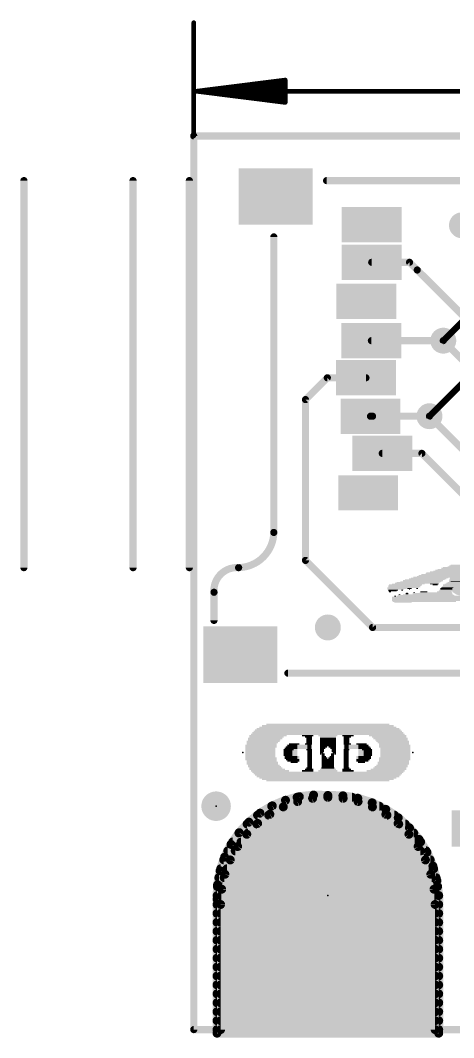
# Model space of a CAD drawing. Extents: x -41 to 98, y -71 to 29.
# Drawn here: x -4.93 to 7.38, y -0.23 to 28.69 of the extents above; entities that cross this region are included whole.
import ezdxf

# ---------------------------------------------------------------- set-up
doc = ezdxf.new("R2010")
doc.units = 0
for name, color, linetype in [('1', 12, 'CONTINUOUS'), ('16', 132, 'CONTINUOUS'), ('17', 110, 'CONTINUOUS'), ('18', 110, 'CONTINUOUS'), ('20', 31, 'CONTINUOUS'), ('21', 41, 'CONTINUOUS'), ('22', 40, 'CONTINUOUS'), ('23', 53, 'CONTINUOUS'), ('24', 53, 'CONTINUOUS'), ('29', 253, 'CONTINUOUS'), ('47', 253, 'CONTINUOUS'), ('51', 53, 'CONTINUOUS')]:
    doc.layers.add(name, color=color, linetype=linetype)

# ---------------------------------------------------------------- blocks, each defined once
blk = doc.blocks.new('RECT')
blk.add_solid([(-0.5, -0.5), (0.5, -0.5), (-0.5, 0.5), (0.5, 0.5)])
blk = doc.blocks.new('PIE')
at = {"const_width": 0.5}
blk.add_lwpolyline([(0, -0.25, 1), (0, 0.25, 1), (0, -0.25)], format="xyb", dxfattribs=at)
blk = doc.blocks.new('ROUNDP')
at = {"const_width": 0.5}
blk.add_lwpolyline([(0, -0.25, 1), (0, 0.25, 1), (0, -0.25)], format="xyb", dxfattribs=at)
blk = doc.blocks.new('ROUNDV')
at = {"const_width": 0.5}
blk.add_lwpolyline([(0, -0.25, 1), (0, 0.25, 1), (0, -0.25)], format="xyb", dxfattribs=at)

msp = doc.modelspace()

# ---------------------------------------------------------------- linework, layer by layer
at = {"layer": '1'}
for points, const_width in [([(0, 25.4), (38.1, 25.4)], 0.2032), ([(0, 0), (0, 25.4)], 0.2032), ([(6.1317, 21.8083), (5.0561, 21.8083)], 0.2032), ([(6.35, 21.59), (6.1317, 21.8083)], 0.2032), ([(6.35, 21.59), (6.1317, 21.8083)], 0.2032), ([(9.525, 18.415), (6.35, 21.59)], 0.2032), ([(7.0891, 19.5809), (5.047, 19.5809)], 0.2032), ([(15.66, 11.01), (7.0891, 19.5809)], 0.2032), ([(3.175, 17.907), (3.7946, 18.5266)], 0.2032), ([(3.7946, 18.5266), (4.8927, 18.5266)], 0.2032), ([(3.175, 13.335), (3.175, 17.907)], 0.2032), ([(5.0216, 17.4337), (5.08, 17.4337)], 0.2032), ([(6.6963, 17.4337), (5.08, 17.4337)], 0.2032), ([(15.24, 8.89), (6.6963, 17.4337)], 0.2032), ([(6.4824, 16.3776), (5.3555, 16.3776)], 0.2032), ([(15.748, 7.112), (6.4824, 16.3776)], 0.2032), ([(5.08, 11.43), (3.175, 13.335)], 0.2032), ([(8.89, 11.43), (5.08, 11.43)], 0.2032), ([(3.3762, 6.573), (2.9513, 6.4805)], 0.254), ([(3.81, 6.604), (3.3762, 6.573)], 0.254), ([(4.2438, 6.573), (3.81, 6.604)], 0.254), ([(4.6687, 6.4805), (4.2438, 6.573)], 0.254), ([(2.5438, 6.3286), (2.1621, 6.1201)], 0.254), ([(2.9513, 6.4805), (2.5438, 6.3286)], 0.254), ([(2.6013, 6.35), (5.0187, 6.35)], 0.254), ([(5.0762, 6.3286), (4.6687, 6.4805)], 0.254), ([(5.4579, 6.1201), (5.0762, 6.3286)], 0.254), ([(2.1621, 6.1201), (1.814, 5.8595)], 0.254), ([(2.1299, 6.096), (5.4901, 6.096)], 0.254), ([(5.806, 5.8595), (5.4579, 6.1201)], 0.254), ([(1.814, 5.8595), (1.5065, 5.552)], 0.254), ([(1.7965, 5.842), (5.8235, 5.842)], 0.254), ([(6.1135, 5.552), (5.806, 5.8595)], 0.254), ([(1.5065, 5.552), (1.2459, 5.2039)], 0.254), ([(1.5425, 5.588), (6.0775, 5.588)], 0.254), ([(6.3741, 5.2039), (6.1135, 5.552)], 0.254), ([(1.2459, 5.2039), (1.0374, 4.8222)], 0.254), ([(1.1782, 5.08), (6.4418, 5.08)], 0.254), ([(1.3433, 5.334), (6.2767, 5.334)], 0.254), ([(6.5826, 4.8222), (6.3741, 5.2039)], 0.254), ([(1.0374, 4.8222), (0.8855, 4.4147)], 0.254), ([(1.0395, 4.826), (6.5805, 4.826)], 0.254), ([(6.7345, 4.4147), (6.5826, 4.8222)], 0.254), ([(0.9441, 4.572), (6.6759, 4.572)], 0.254), ([(0.8855, 4.4147), (0.793, 3.9898)], 0.254), ([(0.8644, 4.318), (6.7556, 4.318)], 0.254), ([(6.827, 3.9898), (6.7345, 4.4147)], 0.254), ([(0.793, 3.9898), (0.762, 3.556)], 0.254), ([(0.8092, 4.064), (6.8108, 4.064)], 0.254), ([(6.858, 3.556), (6.827, 3.9898)], 0.254), ([(0.7802, 3.81), (6.8398, 3.81)], 0.254), ([(0.762, 3.556), (0.762, 0)], 0.254), ([(0.762, 3.556), (6.858, 3.556)], 0.254), ([(6.858, 0), (6.858, 3.556)], 0.254), ([(0.762, 3.302), (6.858, 3.302)], 0.254), ([(0.762, 3.048), (6.858, 3.048)], 0.254), ([(0.762, 2.794), (6.858, 2.794)], 0.254), ([(0.762, 2.54), (6.858, 2.54)], 0.254), ([(0.762, 2.286), (6.858, 2.286)], 0.254), ([(0.762, 2.032), (6.858, 2.032)], 0.254), ([(0.762, 1.778), (6.858, 1.778)], 0.254), ([(0.762, 1.524), (6.858, 1.524)], 0.254), ([(0.762, 1.27), (6.858, 1.27)], 0.254), ([(0.762, 1.016), (6.858, 1.016)], 0.254), ([(0.762, 0.762), (6.858, 0.762)], 0.254), ([(0.762, 0.508), (6.858, 0.508)], 0.254), ([(0.762, 0.254), (6.858, 0.254)], 0.254), ([(38.1, 0), (0, 0)], 0.2032), ([(0.762, 0), (6.858, 0)], 0.254), ([(0.762, 0), (6.858, 0)], 0.254)]:
    msp.add_lwpolyline(points, dxfattribs=dict(at, const_width=const_width))
for points, const_width in [([(0, 25.4508, 1), (0, 25.3492)], 0.1016), ([(0.0508, 25.4, 1), (-0.0508, 25.4)], 0.1016), ([(5.0561, 21.8591, 1), (5.0561, 21.7575)], 0.1016), ([(6.1676, 21.8442, 1), (6.0958, 21.7724)], 0.1016), ([(6.1676, 21.8442, 1), (6.0958, 21.7724)], 0.1016), ([(6.1317, 21.7575, 1), (6.1317, 21.8591)], 0.1016), ([(6.3859, 21.6259, 1), (6.3141, 21.5541)], 0.1016), ([(6.3141, 21.5541, 1), (6.3859, 21.6259)], 0.1016), ([(6.3141, 21.5541, 1), (6.3859, 21.6259)], 0.1016), ([(5.047, 19.6317, 1), (5.047, 19.5301)], 0.1016), ([(7.1251, 19.6168, 1), (7.0532, 19.5449)], 0.1016), ([(7.0891, 19.5301, 1), (7.0891, 19.6317)], 0.1016), ([(3.7946, 18.5774, 1), (3.7946, 18.4758)], 0.1016), ([(3.8305, 18.4907, 1), (3.7587, 18.5625)], 0.1016), ([(4.8927, 18.4758, 1), (4.8927, 18.5774)], 0.1016), ([(3.2258, 17.907, 1), (3.1242, 17.907)], 0.1016), ([(3.1391, 17.9429, 1), (3.2109, 17.8711)], 0.1016), ([(5.0216, 17.4845, 1), (5.0216, 17.3829)], 0.1016), ([(5.08, 17.4845, 1), (5.08, 17.3829)], 0.1016), ([(5.08, 17.3829, 1), (5.08, 17.4845)], 0.1016), ([(6.7322, 17.4696, 1), (6.6604, 17.3978)], 0.1016), ([(6.6963, 17.3829, 1), (6.6963, 17.4845)], 0.1016), ([(5.3555, 16.4284, 1), (5.3555, 16.3268)], 0.1016), ([(6.5183, 16.4136, 1), (6.4464, 16.3417)], 0.1016), ([(6.4824, 16.3268, 1), (6.4824, 16.4284)], 0.1016), ([(3.2109, 13.3709, 1), (3.1391, 13.2991)], 0.1016), ([(3.1242, 13.335, 1), (3.2258, 13.335)], 0.1016), ([(5.08, 11.4808, 1), (5.08, 11.3792)], 0.1016), ([(5.0441, 11.3941, 1), (5.1159, 11.4659)], 0.1016), ([(3.3717, 6.6363, 1), (3.3808, 6.5096)], 0.127), ([(3.3897, 6.5109, 1), (3.3627, 6.635)], 0.127), ([(3.8145, 6.6673, 1), (3.8055, 6.5407)], 0.127), ([(3.8145, 6.5407, 1), (3.8055, 6.6673)], 0.127), ([(4.2573, 6.635, 1), (4.2303, 6.5109)], 0.127), ([(4.2392, 6.5096, 1), (4.2483, 6.6363)], 0.127), ([(2.5216, 6.3881, 1), (2.566, 6.2691)], 0.127), ([(2.5742, 6.2728, 1), (2.5134, 6.3843)], 0.127), ([(2.6013, 6.4135, 1), (2.6013, 6.2865)], 0.127), ([(2.9378, 6.5426, 1), (2.9648, 6.4185)], 0.127), ([(2.9735, 6.421, 1), (2.9291, 6.54)], 0.127), ([(4.6909, 6.54, 1), (4.6465, 6.421)], 0.127), ([(4.6552, 6.4185, 1), (4.6822, 6.5426)], 0.127), ([(5.1066, 6.3843, 1), (5.0458, 6.2728)], 0.127), ([(5.0187, 6.2865, 1), (5.0187, 6.4135)], 0.127), ([(5.054, 6.2691, 1), (5.0984, 6.3881)], 0.127), ([(2.1299, 6.1595, 1), (2.1299, 6.0325)], 0.127), ([(2.1317, 6.1759, 1), (2.1926, 6.0644)], 0.127), ([(2.2002, 6.0693, 1), (2.1241, 6.171)], 0.127), ([(5.4959, 6.171, 1), (5.4198, 6.0693)], 0.127), ([(5.4274, 6.0644, 1), (5.4883, 6.1759)], 0.127), ([(5.4901, 6.0325, 1), (5.4901, 6.1595)], 0.127), ([(1.7965, 5.9055, 1), (1.7965, 5.7785)], 0.127), ([(1.7759, 5.9104, 1), (1.852, 5.8087)], 0.127), ([(1.8589, 5.8146, 1), (1.7691, 5.9044)], 0.127), ([(5.8509, 5.9044, 1), (5.7611, 5.8146)], 0.127), ([(5.768, 5.8087, 1), (5.8441, 5.9104)], 0.127), ([(5.8235, 5.7785, 1), (5.8235, 5.9055)], 0.127), ([(1.4616, 5.5969, 1), (1.5514, 5.5071)], 0.127), ([(1.5573, 5.514, 1), (1.4556, 5.5901)], 0.127), ([(1.5425, 5.6515, 1), (1.5425, 5.5245)], 0.127), ([(6.1644, 5.5901, 1), (6.0627, 5.514)], 0.127), ([(6.0686, 5.5071, 1), (6.1584, 5.5969)], 0.127), ([(6.0775, 5.5245, 1), (6.0775, 5.6515)], 0.127), ([(1.1782, 5.1435, 1), (1.1782, 5.0165)], 0.127), ([(1.195, 5.2419, 1), (1.2967, 5.1658)], 0.127), ([(1.3016, 5.1734, 1), (1.1901, 5.2343)], 0.127), ([(1.3433, 5.3975, 1), (1.3433, 5.2705)], 0.127), ([(6.2767, 5.2705, 1), (6.2767, 5.3975)], 0.127), ([(6.4299, 5.2343, 1), (6.3184, 5.1734)], 0.127), ([(6.3233, 5.1658, 1), (6.425, 5.2419)], 0.127), ([(6.4418, 5.0165, 1), (6.4418, 5.1435)], 0.127), ([(0.9817, 4.8526, 1), (1.0932, 4.7918)], 0.127), ([(1.0395, 4.8895, 1), (1.0395, 4.7625)], 0.127), ([(1.0969, 4.8, 1), (0.9779, 4.8444)], 0.127), ([(6.6421, 4.8444, 1), (6.5231, 4.8)], 0.127), ([(6.5268, 4.7918, 1), (6.6383, 4.8526)], 0.127), ([(6.5805, 4.7625, 1), (6.5805, 4.8895)], 0.127), ([(0.9441, 4.6355, 1), (0.9441, 4.5085)], 0.127), ([(6.6759, 4.5085, 1), (6.6759, 4.6355)], 0.127), ([(0.8644, 4.3815, 1), (0.8644, 4.2545)], 0.127), ([(0.826, 4.4369, 1), (0.945, 4.3925)], 0.127), ([(0.9475, 4.4012, 1), (0.8234, 4.4282)], 0.127), ([(6.7966, 4.4282, 1), (6.6725, 4.4012)], 0.127), ([(6.675, 4.3925, 1), (6.794, 4.4369)], 0.127), ([(6.7556, 4.2545, 1), (6.7556, 4.3815)], 0.127), ([(0.731, 4.0033, 1), (0.8551, 3.9763)], 0.127), ([(0.8564, 3.9852, 1), (0.7297, 3.9943)], 0.127), ([(0.8092, 4.1275, 1), (0.8092, 4.0005)], 0.127), ([(6.8903, 3.9943, 1), (6.7636, 3.9852)], 0.127), ([(6.7649, 3.9763, 1), (6.889, 4.0033)], 0.127), ([(6.8108, 4.0005, 1), (6.8108, 4.1275)], 0.127), ([(0.7802, 3.8735, 1), (0.7802, 3.7465)], 0.127), ([(6.8398, 3.7465, 1), (6.8398, 3.8735)], 0.127), ([(0.8255, 3.556, 1), (0.6985, 3.556)], 0.127), ([(0.762, 3.6195, 1), (0.762, 3.4925)], 0.127), ([(0.6987, 3.5605, 1), (0.8253, 3.5515)], 0.127), ([(6.9215, 3.556, 1), (6.7945, 3.556)], 0.127), ([(6.7947, 3.5515, 1), (6.9213, 3.5605)], 0.127), ([(6.858, 3.4925, 1), (6.858, 3.6195)], 0.127), ([(0.762, 3.3655, 1), (0.762, 3.2385)], 0.127), ([(6.858, 3.2385, 1), (6.858, 3.3655)], 0.127), ([(0.762, 3.1115, 1), (0.762, 2.9845)], 0.127), ([(0.762, 2.8575, 1), (0.762, 2.7305)], 0.127), ([(6.858, 2.9845, 1), (6.858, 3.1115)], 0.127), ([(6.858, 2.7305, 1), (6.858, 2.8575)], 0.127), ([(0.762, 2.6035, 1), (0.762, 2.4765)], 0.127), ([(6.858, 2.4765, 1), (6.858, 2.6035)], 0.127), ([(0.762, 2.3495, 1), (0.762, 2.2225)], 0.127), ([(6.858, 2.2225, 1), (6.858, 2.3495)], 0.127), ([(0.762, 2.0955, 1), (0.762, 1.9685)], 0.127), ([(6.858, 1.9685, 1), (6.858, 2.0955)], 0.127), ([(0.762, 1.8415, 1), (0.762, 1.7145)], 0.127), ([(6.858, 1.7145, 1), (6.858, 1.8415)], 0.127), ([(0.762, 1.5875, 1), (0.762, 1.4605)], 0.127), ([(6.858, 1.4605, 1), (6.858, 1.5875)], 0.127), ([(0.762, 1.3335, 1), (0.762, 1.2065)], 0.127), ([(6.858, 1.2065, 1), (6.858, 1.3335)], 0.127), ([(0.762, 1.0795, 1), (0.762, 0.9525)], 0.127), ([(0.762, 0.8255, 1), (0.762, 0.6985)], 0.127), ([(6.858, 0.9525, 1), (6.858, 1.0795)], 0.127), ([(6.858, 0.6985, 1), (6.858, 0.8255)], 0.127), ([(0.762, 0.5715, 1), (0.762, 0.4445)], 0.127), ([(6.858, 0.4445, 1), (6.858, 0.5715)], 0.127), ([(0.762, 0.3175, 1), (0.762, 0.1905)], 0.127), ([(6.858, 0.1905, 1), (6.858, 0.3175)], 0.127), ([(0, 0.0508, 1), (0, -0.0508)], 0.1016), ([(-0.0508, 0, 1), (0.0508, 0)], 0.1016), ([(0.762, 0.0635, 1), (0.762, -0.0635)], 0.127), ([(0.762, 0.0635, 1), (0.762, -0.0635)], 0.127), ([(0.6985, 0, 1), (0.8255, 0)], 0.127), ([(6.7945, 0, 1), (6.9215, 0)], 0.127), ([(6.858, -0.0635, 1), (6.858, 0.0635)], 0.127), ([(6.858, -0.0635, 1), (6.858, 0.0635)], 0.127)]:
    msp.add_lwpolyline(points, format="xyb", dxfattribs=dict(at, const_width=const_width))
at = {"layer": '16'}
for points, const_width in [([(38.1, 25.4), (0, 25.4)], 0.2032), ([(0, 25.4), (0, 0)], 0.2032), ([(7.0891, 19.5809), (9.0983, 21.59)], 0.1778), ([(6.6963, 17.4337), (9.5826, 20.32)], 0.1778), ([(3.3762, 6.573), (2.9513, 6.4805)], 0.254), ([(3.81, 6.604), (3.3762, 6.573)], 0.254), ([(4.2438, 6.573), (3.81, 6.604)], 0.254), ([(4.6687, 6.4805), (4.2438, 6.573)], 0.254), ([(2.5438, 6.3286), (2.1621, 6.1201)], 0.254), ([(2.9513, 6.4805), (2.5438, 6.3286)], 0.254), ([(2.6013, 6.35), (5.0187, 6.35)], 0.254), ([(5.0762, 6.3286), (4.6687, 6.4805)], 0.254), ([(5.4579, 6.1201), (5.0762, 6.3286)], 0.254), ([(2.1621, 6.1201), (1.814, 5.8595)], 0.254), ([(2.1299, 6.096), (5.4901, 6.096)], 0.254), ([(5.806, 5.8595), (5.4579, 6.1201)], 0.254), ([(1.814, 5.8595), (1.5065, 5.552)], 0.254), ([(1.7965, 5.842), (5.8235, 5.842)], 0.254), ([(6.1135, 5.552), (5.806, 5.8595)], 0.254), ([(1.5065, 5.552), (1.2459, 5.2039)], 0.254), ([(1.5425, 5.588), (6.0775, 5.588)], 0.254), ([(6.3741, 5.2039), (6.1135, 5.552)], 0.254), ([(1.2459, 5.2039), (1.0374, 4.8222)], 0.254), ([(1.1782, 5.08), (6.4418, 5.08)], 0.254), ([(1.3433, 5.334), (6.2767, 5.334)], 0.254), ([(6.5826, 4.8222), (6.3741, 5.2039)], 0.254), ([(1.0374, 4.8222), (0.8855, 4.4147)], 0.254), ([(1.0395, 4.826), (6.5805, 4.826)], 0.254), ([(6.7345, 4.4147), (6.5826, 4.8222)], 0.254), ([(0.9441, 4.572), (6.6759, 4.572)], 0.254), ([(0.8855, 4.4147), (0.793, 3.9898)], 0.254), ([(0.8644, 4.318), (6.7556, 4.318)], 0.254), ([(6.827, 3.9898), (6.7345, 4.4147)], 0.254), ([(0.793, 3.9898), (0.762, 3.556)], 0.254), ([(0.8092, 4.064), (6.8108, 4.064)], 0.254), ([(6.858, 3.556), (6.827, 3.9898)], 0.254), ([(0.7802, 3.81), (6.8398, 3.81)], 0.254), ([(0.762, 3.556), (0.762, 0)], 0.254), ([(0.762, 3.556), (6.858, 3.556)], 0.254), ([(6.858, 0), (6.858, 3.556)], 0.254), ([(0.762, 3.302), (6.858, 3.302)], 0.254), ([(0.762, 3.048), (6.858, 3.048)], 0.254), ([(0.762, 2.794), (6.858, 2.794)], 0.254), ([(0.762, 2.54), (6.858, 2.54)], 0.254), ([(0.762, 2.286), (6.858, 2.286)], 0.254), ([(0.762, 2.032), (6.858, 2.032)], 0.254), ([(0.762, 1.778), (6.858, 1.778)], 0.254), ([(0.762, 1.524), (6.858, 1.524)], 0.254), ([(0.762, 1.27), (6.858, 1.27)], 0.254), ([(0.762, 1.016), (6.858, 1.016)], 0.254), ([(0.762, 0.762), (6.858, 0.762)], 0.254), ([(0.762, 0.508), (6.858, 0.508)], 0.254), ([(0.762, 0.254), (6.858, 0.254)], 0.254), ([(0, 0), (38.1, 0)], 0.2032), ([(0.762, 0), (6.858, 0)], 0.254), ([(0.762, 0), (6.858, 0)], 0.254)]:
    msp.add_lwpolyline(points, dxfattribs=dict(at, const_width=const_width))
for points, const_width in [([(0, 25.4508, 1), (0, 25.3492)], 0.1016), ([(0.0508, 25.4, 1), (-0.0508, 25.4)], 0.1016), ([(7.0577, 19.6123, 1), (7.1206, 19.5494)], 0.0889), ([(6.6649, 17.4651, 1), (6.7277, 17.4023)], 0.0889), ([(3.3717, 6.6363, 1), (3.3808, 6.5096)], 0.127), ([(3.3897, 6.5109, 1), (3.3627, 6.635)], 0.127), ([(3.8145, 6.6673, 1), (3.8055, 6.5407)], 0.127), ([(3.8145, 6.5407, 1), (3.8055, 6.6673)], 0.127), ([(4.2573, 6.635, 1), (4.2303, 6.5109)], 0.127), ([(4.2392, 6.5096, 1), (4.2483, 6.6363)], 0.127), ([(2.5216, 6.3881, 1), (2.566, 6.2691)], 0.127), ([(2.5742, 6.2728, 1), (2.5134, 6.3843)], 0.127), ([(2.6013, 6.4135, 1), (2.6013, 6.2865)], 0.127), ([(2.9378, 6.5426, 1), (2.9648, 6.4185)], 0.127), ([(2.9735, 6.421, 1), (2.9291, 6.54)], 0.127), ([(4.6909, 6.54, 1), (4.6465, 6.421)], 0.127), ([(4.6552, 6.4185, 1), (4.6822, 6.5426)], 0.127), ([(5.1066, 6.3843, 1), (5.0458, 6.2728)], 0.127), ([(5.0187, 6.2865, 1), (5.0187, 6.4135)], 0.127), ([(5.054, 6.2691, 1), (5.0984, 6.3881)], 0.127), ([(2.1299, 6.1595, 1), (2.1299, 6.0325)], 0.127), ([(2.1317, 6.1759, 1), (2.1926, 6.0644)], 0.127), ([(2.2002, 6.0693, 1), (2.1241, 6.171)], 0.127), ([(5.4959, 6.171, 1), (5.4198, 6.0693)], 0.127), ([(5.4274, 6.0644, 1), (5.4883, 6.1759)], 0.127), ([(5.4901, 6.0325, 1), (5.4901, 6.1595)], 0.127), ([(1.7965, 5.9055, 1), (1.7965, 5.7785)], 0.127), ([(1.7759, 5.9104, 1), (1.852, 5.8087)], 0.127), ([(1.8589, 5.8146, 1), (1.7691, 5.9044)], 0.127), ([(5.8509, 5.9044, 1), (5.7611, 5.8146)], 0.127), ([(5.768, 5.8087, 1), (5.8441, 5.9104)], 0.127), ([(5.8235, 5.7785, 1), (5.8235, 5.9055)], 0.127), ([(1.4616, 5.5969, 1), (1.5514, 5.5071)], 0.127), ([(1.5573, 5.514, 1), (1.4556, 5.5901)], 0.127), ([(1.5425, 5.6515, 1), (1.5425, 5.5245)], 0.127), ([(6.1644, 5.5901, 1), (6.0627, 5.514)], 0.127), ([(6.0686, 5.5071, 1), (6.1584, 5.5969)], 0.127), ([(6.0775, 5.5245, 1), (6.0775, 5.6515)], 0.127), ([(1.1782, 5.1435, 1), (1.1782, 5.0165)], 0.127), ([(1.195, 5.2419, 1), (1.2967, 5.1658)], 0.127), ([(1.3016, 5.1734, 1), (1.1901, 5.2343)], 0.127), ([(1.3433, 5.3975, 1), (1.3433, 5.2705)], 0.127), ([(6.2767, 5.2705, 1), (6.2767, 5.3975)], 0.127), ([(6.4299, 5.2343, 1), (6.3184, 5.1734)], 0.127), ([(6.3233, 5.1658, 1), (6.425, 5.2419)], 0.127), ([(6.4418, 5.0165, 1), (6.4418, 5.1435)], 0.127), ([(0.9817, 4.8526, 1), (1.0932, 4.7918)], 0.127), ([(1.0395, 4.8895, 1), (1.0395, 4.7625)], 0.127), ([(1.0969, 4.8, 1), (0.9779, 4.8444)], 0.127), ([(6.6421, 4.8444, 1), (6.5231, 4.8)], 0.127), ([(6.5268, 4.7918, 1), (6.6383, 4.8526)], 0.127), ([(6.5805, 4.7625, 1), (6.5805, 4.8895)], 0.127), ([(0.9441, 4.6355, 1), (0.9441, 4.5085)], 0.127), ([(6.6759, 4.5085, 1), (6.6759, 4.6355)], 0.127), ([(0.8644, 4.3815, 1), (0.8644, 4.2545)], 0.127), ([(0.826, 4.4369, 1), (0.945, 4.3925)], 0.127), ([(0.9475, 4.4012, 1), (0.8234, 4.4282)], 0.127), ([(6.7966, 4.4282, 1), (6.6725, 4.4012)], 0.127), ([(6.675, 4.3925, 1), (6.794, 4.4369)], 0.127), ([(6.7556, 4.2545, 1), (6.7556, 4.3815)], 0.127), ([(0.731, 4.0033, 1), (0.8551, 3.9763)], 0.127), ([(0.8564, 3.9852, 1), (0.7297, 3.9943)], 0.127), ([(0.8092, 4.1275, 1), (0.8092, 4.0005)], 0.127), ([(6.8903, 3.9943, 1), (6.7636, 3.9852)], 0.127), ([(6.7649, 3.9763, 1), (6.889, 4.0033)], 0.127), ([(6.8108, 4.0005, 1), (6.8108, 4.1275)], 0.127), ([(0.7802, 3.8735, 1), (0.7802, 3.7465)], 0.127), ([(6.8398, 3.7465, 1), (6.8398, 3.8735)], 0.127), ([(0.8255, 3.556, 1), (0.6985, 3.556)], 0.127), ([(0.762, 3.6195, 1), (0.762, 3.4925)], 0.127), ([(0.6987, 3.5605, 1), (0.8253, 3.5515)], 0.127), ([(6.9215, 3.556, 1), (6.7945, 3.556)], 0.127), ([(6.7947, 3.5515, 1), (6.9213, 3.5605)], 0.127), ([(6.858, 3.4925, 1), (6.858, 3.6195)], 0.127), ([(0.762, 3.3655, 1), (0.762, 3.2385)], 0.127), ([(6.858, 3.2385, 1), (6.858, 3.3655)], 0.127), ([(0.762, 3.1115, 1), (0.762, 2.9845)], 0.127), ([(0.762, 2.8575, 1), (0.762, 2.7305)], 0.127), ([(6.858, 2.9845, 1), (6.858, 3.1115)], 0.127), ([(6.858, 2.7305, 1), (6.858, 2.8575)], 0.127), ([(0.762, 2.6035, 1), (0.762, 2.4765)], 0.127), ([(6.858, 2.4765, 1), (6.858, 2.6035)], 0.127), ([(0.762, 2.3495, 1), (0.762, 2.2225)], 0.127), ([(6.858, 2.2225, 1), (6.858, 2.3495)], 0.127), ([(0.762, 2.0955, 1), (0.762, 1.9685)], 0.127), ([(6.858, 1.9685, 1), (6.858, 2.0955)], 0.127), ([(0.762, 1.8415, 1), (0.762, 1.7145)], 0.127), ([(6.858, 1.7145, 1), (6.858, 1.8415)], 0.127), ([(0.762, 1.5875, 1), (0.762, 1.4605)], 0.127), ([(6.858, 1.4605, 1), (6.858, 1.5875)], 0.127), ([(0.762, 1.3335, 1), (0.762, 1.2065)], 0.127), ([(6.858, 1.2065, 1), (6.858, 1.3335)], 0.127), ([(0.762, 1.0795, 1), (0.762, 0.9525)], 0.127), ([(0.762, 0.8255, 1), (0.762, 0.6985)], 0.127), ([(6.858, 0.9525, 1), (6.858, 1.0795)], 0.127), ([(6.858, 0.6985, 1), (6.858, 0.8255)], 0.127), ([(0.762, 0.5715, 1), (0.762, 0.4445)], 0.127), ([(6.858, 0.4445, 1), (6.858, 0.5715)], 0.127), ([(0.762, 0.3175, 1), (0.762, 0.1905)], 0.127), ([(6.858, 0.1905, 1), (6.858, 0.3175)], 0.127), ([(0, 0.0508, 1), (0, -0.0508)], 0.1016), ([(-0.0508, 0, 1), (0.0508, 0)], 0.1016), ([(0.762, 0.0635, 1), (0.762, -0.0635)], 0.127), ([(0.762, 0.0635, 1), (0.762, -0.0635)], 0.127), ([(0.6985, 0, 1), (0.8255, 0)], 0.127), ([(6.7945, 0, 1), (6.9215, 0)], 0.127), ([(6.858, -0.0635, 1), (6.858, 0.0635)], 0.127), ([(6.858, -0.0635, 1), (6.858, 0.0635)], 0.127)]:
    msp.add_lwpolyline(points, format="xyb", dxfattribs=dict(at, const_width=const_width))
at = {"layer": '20', "const_width": 0.2032}
for points in [[(38.1, 25.4), (0, 25.4)], [(0, 25.4), (0, 0)], [(0, 0), (38.1, 0)]]:
    msp.add_lwpolyline(points, dxfattribs=at)
at = {"layer": '20', "const_width": 0.1016}
for points in [[(0, 25.4508, 1), (0, 25.3492)], [(0.0508, 25.4, 1), (-0.0508, 25.4)], [(0, 0.0508, 1), (0, -0.0508)], [(-0.0508, 0, 1), (0.0508, 0)]]:
    msp.add_lwpolyline(points, format="xyb", dxfattribs=at)
at = {"layer": '21', "const_width": 0.2032}
for points in [[(3.775, 24.13), (15.875, 24.13)], [(2.275, 14.13), (2.275, 22.53)], [(0.575, 12.43), (0.575, 11.63)], [(15.875, 10.13), (2.675, 10.13)]]:
    msp.add_lwpolyline(points, dxfattribs=at)
at = {"layer": '21'}
for points, const_width in [([(3.775, 24.1808, 1), (3.775, 24.0792)], 0.1016), ([(2.3258, 22.53, 1), (2.2242, 22.53)], 0.1016), ([(1.275, 13.13, 0.4), (2.275, 14.13)], 0.2032), ([(2.3258, 14.1288, 1), (2.2242, 14.1312)], 0.1016), ([(2.2242, 14.13, 1), (2.3258, 14.13)], 0.1016), ([(1.275, 13.13, 0.4599), (0.575, 12.43)], 0.2032), ([(1.2738, 13.1808, 1), (1.2762, 13.0792)], 0.1016), ([(1.2711, 13.0793, 1), (1.2789, 13.1807)], 0.1016), ([(0.6258, 12.43, 1), (0.5242, 12.43)], 0.1016), ([(0.5243, 12.4261, 1), (0.6257, 12.4339)], 0.1016), ([(0.5242, 11.63, 1), (0.6258, 11.63)], 0.1016), ([(2.675, 10.1808, 1), (2.675, 10.0792)], 0.1016)]:
    msp.add_lwpolyline(points, format="xyb", dxfattribs=dict(at, const_width=const_width))
at = {"layer": '23'}
for p in [(1.397, 7.874), (0.635, 6.35), (3.81, 3.81)]:
    msp.add_point(p, dxfattribs=at)
at = {"layer": '24'}
for p in [(6.223, 7.874), (0.635, 6.35)]:
    msp.add_point(p, dxfattribs=at)
at = {"layer": '29', "const_width": 0.254}
for points in [[(2.6063, 6.5181), (2.9997, 6.6207)], [(2.9358, 6.604), (4.4927, 6.604)], [(2.9997, 6.6207), (3.4036, 6.6665)], [(3.4036, 6.6665), (3.81, 6.6548)], [(3.81, 6.6548), (4.2381, 6.646)], [(4.2381, 6.646), (4.6606, 6.5763)], [(4.6606, 6.5763), (5.0689, 6.4473)], [(1.8825, 6.1522), (2.2314, 6.3609)], [(2.2133, 6.35), (5.2707, 6.35)], [(2.2314, 6.3609), (2.6063, 6.5181)], [(5.0689, 6.4473), (5.4546, 6.2614)], [(5.4546, 6.2614), (5.81, 6.0225)], [(1.5667, 5.8962), (1.8825, 6.1522)], [(1.8132, 6.096), (5.7007, 6.096)], [(5.81, 6.0225), (6.1277, 5.7355)], [(1.2903, 5.5981), (1.5667, 5.8962)], [(1.5165, 5.842), (6.0098, 5.842)], [(6.1277, 5.7355), (6.4014, 5.4062)], [(1.0588, 5.2639), (1.2903, 5.5981)], [(1.2833, 5.588), (6.2503, 5.588)], [(6.4014, 5.4062), (6.6254, 5.0413)], [(0.877, 4.9003), (1.0588, 5.2639)], [(0.9668, 5.08), (6.6017, 5.08)], [(1.1074, 5.334), (6.4457, 5.334)], [(0.7484, 4.5146), (0.877, 4.9003)], [(0.8522, 4.826), (6.7185, 4.826)], [(6.6254, 5.0413), (6.7953, 4.6482)], [(0.6757, 4.1146), (0.7484, 4.5146)], [(0.7675, 4.572), (6.8159, 4.572)], [(6.7953, 4.6482), (6.9074, 4.235)], [(0.7127, 4.318), (6.8849, 4.318)], [(6.9074, 4.235), (6.9596, 3.81)], [(0.6604, 3.7084), (0.6757, 4.1146)], [(0.6738, 4.064), (6.9284, 4.064)], [(0.6604, -0.1016), (0.6604, 3.7084)], [(0.6642, 3.81), (6.9596, 3.81)], [(6.9596, 3.81), (6.9596, -0.1016)], [(0.6604, 3.556), (6.9596, 3.556)], [(0.6604, 3.302), (6.9596, 3.302)], [(0.6604, 3.048), (6.9596, 3.048)], [(0.6604, 2.794), (6.9596, 2.794)], [(0.6604, 2.54), (6.9596, 2.54)], [(0.6604, 2.286), (6.9596, 2.286)], [(0.6604, 2.032), (6.9596, 2.032)], [(0.6604, 1.778), (6.9596, 1.778)], [(0.6604, 1.524), (6.9596, 1.524)], [(0.6604, 1.27), (6.9596, 1.27)], [(0.6604, 1.016), (6.9596, 1.016)], [(0.6604, 0.762), (6.9596, 0.762)], [(0.6604, 0.508), (6.9596, 0.508)], [(0.6604, 0.254), (6.9596, 0.254)], [(0.6604, 0), (6.9596, 0)], [(6.9596, -0.1016), (0.6604, -0.1016)]]:
    msp.add_lwpolyline(points, dxfattribs=at)
at = {"layer": '29', "const_width": 0.127}
for points in [[(2.9358, 6.6675, 1), (2.9358, 6.5405)], [(2.9925, 6.6838, 1), (3.0069, 6.5576)], [(3.0157, 6.5592, 1), (2.9837, 6.6821)], [(3.4055, 6.73, 1), (3.4018, 6.6031)], [(3.4108, 6.6034, 1), (3.3965, 6.7296)], [(3.8113, 6.7183, 1), (3.8087, 6.5913)], [(3.8082, 6.5913, 1), (3.8118, 6.7183)], [(4.2484, 6.7086, 1), (4.2278, 6.5833)], [(4.2368, 6.5825, 1), (4.2394, 6.7095)], [(4.4927, 6.5405, 1), (4.4927, 6.6675)], [(4.6797, 6.6369, 1), (4.6414, 6.5158)], [(4.6503, 6.5137, 1), (4.6709, 6.639)], [(2.2133, 6.4135, 1), (2.2133, 6.2865)], [(2.2069, 6.4194, 1), (2.256, 6.3023)], [(2.264, 6.3064, 1), (2.1988, 6.4154)], [(2.5903, 6.5795, 1), (2.6223, 6.4566)], [(2.6309, 6.4595, 1), (2.5818, 6.5766)], [(5.0964, 6.5045, 1), (5.0413, 6.3901)], [(5.0497, 6.3867, 1), (5.088, 6.5078)], [(5.2707, 6.2865, 1), (5.2707, 6.4135)], [(5.49, 6.3141, 1), (5.4192, 6.2087)], [(5.427, 6.2042, 1), (5.4822, 6.3186)], [(1.8132, 6.1595, 1), (1.8132, 6.0325)], [(1.8499, 6.2067, 1), (1.9151, 6.0977)], [(1.9225, 6.1028, 1), (1.8426, 6.2015)], [(5.7007, 6.0325, 1), (5.7007, 6.1595)], [(5.8525, 6.0697, 1), (5.7674, 5.9754)], [(5.7745, 5.9698, 1), (5.8454, 6.0752)], [(1.5165, 5.9055, 1), (1.5165, 5.7785)], [(1.5267, 5.9455, 1), (1.6067, 5.8469)], [(1.6133, 5.853, 1), (1.5201, 5.9394)], [(6.0098, 5.7785, 1), (6.0098, 5.9055)], [(6.1766, 5.7761, 1), (6.0789, 5.6949)], [(6.0852, 5.6884, 1), (6.1703, 5.7826)], [(1.2833, 5.6515, 1), (1.2833, 5.5245)], [(1.2437, 5.6413, 1), (1.3368, 5.5549)], [(1.3425, 5.562, 1), (1.2381, 5.6343)], [(6.2503, 5.5245, 1), (6.2503, 5.6515)], [(6.4555, 5.4394, 1), (6.3473, 5.373)], [(6.3526, 5.3656, 1), (6.4502, 5.4468)], [(0.9668, 5.1435, 1), (0.9668, 5.0165)], [(1.0066, 5.3001, 1), (1.111, 5.2277)], [(1.1156, 5.2355, 1), (1.002, 5.2923)], [(1.1074, 5.3975, 1), (1.1074, 5.2705)], [(6.4457, 5.2705, 1), (6.4457, 5.3975)], [(6.6017, 5.0165, 1), (6.6017, 5.1435)], [(0.8522, 4.8895, 1), (0.8522, 4.7625)], [(0.8202, 4.9287, 1), (0.9338, 4.8719)], [(0.9372, 4.8802, 1), (0.8167, 4.9204)], [(6.6837, 5.0665, 1), (6.5671, 5.0161)], [(6.5713, 5.0081, 1), (6.6796, 5.0745)], [(6.7185, 4.7625, 1), (6.7185, 4.8895)], [(0.8109, 4.5033, 1), (0.6859, 4.526)], [(0.7675, 4.6355, 1), (0.7675, 4.5085)], [(6.8565, 4.6649, 1), (6.734, 4.6316)], [(6.737, 4.6231, 1), (6.8535, 4.6734)], [(6.8159, 4.5085, 1), (6.8159, 4.6355)], [(0.7127, 4.3815, 1), (0.7127, 4.2545)], [(0.6882, 4.5347, 1), (0.8087, 4.4945)], [(6.9704, 4.2427, 1), (6.8444, 4.2273)], [(6.8849, 4.2545, 1), (6.8849, 4.3815)], [(0.6738, 4.1275, 1), (0.6738, 4.0005)], [(0.7392, 4.1122, 1), (0.6123, 4.117)], [(0.6133, 4.126, 1), (0.7382, 4.1033)], [(6.8461, 4.2184, 1), (6.9687, 4.2516)], [(6.9284, 4.0005, 1), (6.9284, 4.1275)], [(0.7239, 3.7084, 1), (0.5969, 3.7084)], [(0.5969, 3.7108, 1), (0.7239, 3.706)], [(0.6642, 3.8735, 1), (0.6642, 3.7465)], [(7.0231, 3.81, 1), (6.8961, 3.81)], [(6.8966, 3.8023, 1), (7.0226, 3.8177)], [(6.9596, 3.7465, 1), (6.9596, 3.8735)], [(0.6604, 3.6195, 1), (0.6604, 3.4925)], [(6.9596, 3.4925, 1), (6.9596, 3.6195)], [(0.6604, 3.3655, 1), (0.6604, 3.2385)], [(6.9596, 3.2385, 1), (6.9596, 3.3655)], [(0.6604, 3.1115, 1), (0.6604, 2.9845)], [(0.6604, 2.8575, 1), (0.6604, 2.7305)], [(6.9596, 2.9845, 1), (6.9596, 3.1115)], [(6.9596, 2.7305, 1), (6.9596, 2.8575)], [(0.6604, 2.6035, 1), (0.6604, 2.4765)], [(6.9596, 2.4765, 1), (6.9596, 2.6035)], [(0.6604, 2.3495, 1), (0.6604, 2.2225)], [(6.9596, 2.2225, 1), (6.9596, 2.3495)], [(0.6604, 2.0955, 1), (0.6604, 1.9685)], [(6.9596, 1.9685, 1), (6.9596, 2.0955)], [(0.6604, 1.8415, 1), (0.6604, 1.7145)], [(6.9596, 1.7145, 1), (6.9596, 1.8415)], [(0.6604, 1.5875, 1), (0.6604, 1.4605)], [(6.9596, 1.4605, 1), (6.9596, 1.5875)], [(0.6604, 1.3335, 1), (0.6604, 1.2065)], [(6.9596, 1.2065, 1), (6.9596, 1.3335)], [(0.6604, 1.0795, 1), (0.6604, 0.9525)], [(0.6604, 0.8255, 1), (0.6604, 0.6985)], [(6.9596, 0.9525, 1), (6.9596, 1.0795)], [(6.9596, 0.6985, 1), (6.9596, 0.8255)], [(0.6604, 0.5715, 1), (0.6604, 0.4445)], [(6.9596, 0.4445, 1), (6.9596, 0.5715)], [(0.6604, 0.3175, 1), (0.6604, 0.1905)], [(6.9596, 0.1905, 1), (6.9596, 0.3175)], [(0.6604, 0.0635, 1), (0.6604, -0.0635)], [(0.6604, -0.0381, 1), (0.6604, -0.1651)], [(6.9596, -0.0635, 1), (6.9596, 0.0635)], [(6.9596, -0.1651, 1), (6.9596, -0.0381)], [(0.5969, -0.1016, 1), (0.7239, -0.1016)], [(6.8961, -0.1016, 1), (7.0231, -0.1016)]]:
    msp.add_lwpolyline(points, format="xyb", dxfattribs=at)
at = {"layer": '47', "const_width": 0.13}
for points in [[(0, 25.4), (0, 28.62)], [(0.065, 26.67), (2.6, 26.9892)], [(0.065, 26.67), (2.6, 26.93)], [(2.6, 26.9892), (2.6, 26.3508)], [(0.065, 26.67), (2.6, 26.8)], [(38.035, 26.67), (0.065, 26.67)], [(2.6, 26.3508), (0.065, 26.67)], [(2.6, 26.54), (0.065, 26.67)], [(2.6, 26.41), (0.065, 26.67)]]:
    msp.add_lwpolyline(points, dxfattribs=at)
at = {"layer": '47', "const_width": 0.065}
for points in [[(0.0325, 28.62, 1), (-0.0325, 28.62)], [(2.6325, 26.9892, 1), (2.5675, 26.9892)], [(2.6041, 26.957, 1), (2.5959, 27.0215)], [(2.6033, 26.8977, 1), (2.5967, 26.9623)], [(0.065, 26.7025, 1), (0.065, 26.6375)], [(0.0691, 26.7022, 1), (0.0609, 26.6378)], [(0.0633, 26.7025, 1), (0.0667, 26.6375)], [(0.0667, 26.7025, 1), (0.0633, 26.6375)], [(0.0683, 26.7023, 1), (0.0617, 26.6377)], [(0.0617, 26.7023, 1), (0.0683, 26.6377)], [(0.0609, 26.7022, 1), (0.0691, 26.6378)], [(2.6017, 26.7675, 1), (2.5983, 26.8325)], [(2.5983, 26.5075, 1), (2.6017, 26.5725)], [(2.5675, 26.3508, 1), (2.6325, 26.3508)], [(2.5959, 26.3185, 1), (2.6041, 26.383)], [(2.5967, 26.3777, 1), (2.6033, 26.4423)], [(-0.0325, 25.4, 1), (0.0325, 25.4)]]:
    msp.add_lwpolyline(points, format="xyb", dxfattribs=at)
at = {"layer": '51', "const_width": 0.2032}
for points in [[(-4.825, 24.13), (-4.825, 13.13)], [(-1.725, 24.13), (-1.725, 13.13)], [(-0.125, 13.13), (-0.125, 24.13)]]:
    msp.add_lwpolyline(points, dxfattribs=at)
at = {"layer": '51', "const_width": 0.1016}
for points in [[(-4.7742, 24.13, 1), (-4.8758, 24.13)], [(-1.6742, 24.13, 1), (-1.7758, 24.13)], [(-0.0742, 24.13, 1), (-0.1758, 24.13)], [(-4.8758, 13.13, 1), (-4.7742, 13.13)], [(-1.7758, 13.13, 1), (-1.6742, 13.13)], [(-0.1758, 13.13, 1), (-0.0742, 13.13)]]:
    msp.add_lwpolyline(points, format="xyb", dxfattribs=at)

# ---------------------------------------------------------------- block references
at = {"layer": '1', "rotation": 90}
for p, xscale, yscale in [((2.325, 23.68), 1.4, 1.9), ((5.0561, 22.8809), 0.8, 1.5), ((5.0561, 21.8083), 0.8, 1.5), ((4.9018, 20.6991), 0.8, 1.5), ((5.047, 19.5809), 0.8, 1.5), ((4.8927, 18.5266), 0.8, 1.5), ((5.0216, 17.4337), 0.8, 1.5), ((5.3555, 16.3776), 0.8, 1.5), ((4.9558, 15.2558), 0.8, 1.5), ((1.325, 10.657), 1.4, 1.9)]:
    msp.add_blockref('RECT', p, dxfattribs=dict(at, xscale=xscale, yscale=yscale))
at = {"layer": '1', "xscale": 0.635, "yscale": 0.635}
msp.add_blockref('PIE', (0.635, 6.35), dxfattribs=at)
at = {"layer": '16', "xscale": 0.635, "yscale": 0.635}
msp.add_blockref('PIE', (0.635, 6.35), dxfattribs=at)
at = {"layer": '17', "xscale": 5.08, "yscale": 5.08}
msp.add_blockref('ROUNDP', (3.81, 3.556), dxfattribs=at)
msp.add_blockref('ROUNDP', (3.81, 3.556), dxfattribs=at)
at = {"layer": '18', "xscale": 0.7366, "yscale": 0.7366}
for p in [(7.62, 22.86), (7.62, 22.86), (7.0891, 19.5809), (7.0891, 19.5809), (6.6963, 17.4337), (6.6963, 17.4337), (7.62, 12.7), (7.62, 12.7), (3.81, 11.43), (3.81, 11.43)]:
    msp.add_blockref('ROUNDV', p, dxfattribs=at)
at = {"layer": '21', "yscale": 0.04}
for p, xscale in [((3.817, 8.674), 3.48), ((2.177, 8.394), 1.08), ((3.817, 8.434), 4.28), ((3.817, 8.474), 4.2), ((3.817, 8.514), 4.12), ((3.817, 8.554), 4.04), ((3.817, 8.594), 3.88), ((3.817, 8.634), 3.72), ((4.477, 8.394), 3.04), ((1.977, 8.194), 0.92), ((1.957, 8.154), 0.88), ((1.937, 8.114), 0.84), ((2.037, 8.274), 0.96), ((1.997, 8.234), 0.88), ((2.117, 8.354), 1.04), ((2.077, 8.314), 0.96), ((2.857, 8.114), 0.28), ((3.237, 8.354), 0.32), ((3.257, 8.314), 0.2), ((3.257, 8.114), 0.2), ((3.277, 8.274), 0.16), ((3.277, 8.234), 0.16), ((3.277, 8.194), 0.16), ((3.277, 8.154), 0.16), ((3.837, 8.354), 0.48), ((3.837, 8.314), 0.4), ((3.857, 8.274), 0.36), ((3.857, 8.234), 0.36), ((3.877, 8.194), 0.32), ((3.897, 8.154), 0.28), ((3.917, 8.114), 0.24), ((4.357, 8.354), 0.16), ((4.337, 8.314), 0.12), ((4.337, 8.274), 0.12), ((4.337, 8.234), 0.12), ((4.337, 8.194), 0.12), ((4.337, 8.154), 0.12), ((4.337, 8.114), 0.12), ((4.797, 8.114), 0.24), ((5.517, 8.354), 1.04), ((5.557, 8.314), 0.96), ((5.597, 8.274), 0.96), ((5.617, 8.234), 0.92), ((5.657, 8.194), 0.92), ((5.677, 8.154), 0.88), ((5.697, 8.114), 0.84), ((1.917, 8.074), 0.88), ((1.917, 8.034), 0.88), ((1.897, 7.994), 0.84), ((1.897, 7.954), 0.84), ((1.897, 7.914), 0.84), ((1.897, 7.874), 0.84), ((1.897, 7.834), 0.84), ((1.897, 7.794), 0.84), ((2.697, 7.954), 0.28), ((2.677, 7.914), 0.24), ((2.677, 7.874), 0.24), ((2.677, 7.834), 0.24), ((2.677, 7.794), 0.24), ((2.977, 8.034), 0.76), ((2.977, 7.994), 0.76), ((2.997, 8.074), 0.72), ((3.277, 7.954), 0.16), ((3.297, 7.914), 0.12), ((3.297, 7.874), 0.12), ((3.297, 7.834), 0.12), ((3.297, 7.794), 0.12), ((3.657, 7.874), 0.04), ((3.677, 7.834), 0.08), ((3.677, 7.794), 0.08), ((3.917, 8.074), 0.24), ((3.937, 8.034), 0.2), ((3.957, 7.994), 0.16), ((3.977, 7.954), 0.12), ((3.977, 7.914), 0.12), ((3.997, 7.874), 0.08), ((4.017, 7.834), 0.04), ((4.337, 8.074), 0.12), ((4.337, 8.034), 0.12), ((4.337, 7.994), 0.12), ((4.337, 7.954), 0.12), ((4.337, 7.914), 0.12), ((4.337, 7.874), 0.12), ((4.337, 7.834), 0.12), ((4.337, 7.794), 0.12), ((4.817, 8.074), 0.28), ((4.837, 8.034), 0.32), ((4.857, 7.994), 0.36), ((4.877, 7.954), 0.4), ((4.877, 7.914), 0.4), ((4.877, 7.874), 0.4), ((4.877, 7.834), 0.4), ((4.877, 7.794), 0.4), ((5.717, 8.074), 0.88), ((5.737, 8.034), 0.84), ((5.737, 7.994), 0.84), ((5.737, 7.954), 0.84), ((5.737, 7.914), 0.84), ((5.737, 7.874), 0.84), ((5.737, 7.834), 0.84), ((5.737, 7.794), 0.84), ((1.897, 7.754), 0.84), ((1.917, 7.714), 0.88), ((1.917, 7.674), 0.88), ((1.937, 7.634), 0.84), ((1.957, 7.594), 0.88), ((1.957, 7.554), 0.88), ((1.997, 7.514), 0.88), ((2.797, 7.754), 0.4), ((2.797, 7.714), 0.4), ((2.817, 7.674), 0.36), ((2.837, 7.634), 0.32), ((2.857, 7.594), 0.2), ((3.297, 7.754), 0.12), ((3.297, 7.714), 0.12), ((3.297, 7.674), 0.12), ((3.297, 7.634), 0.12), ((3.297, 7.594), 0.12), ((3.297, 7.554), 0.12), ((3.297, 7.514), 0.12), ((3.697, 7.754), 0.12), ((3.717, 7.714), 0.16), ((3.737, 7.674), 0.2), ((3.737, 7.634), 0.2), ((3.757, 7.594), 0.24), ((3.777, 7.554), 0.28), ((3.797, 7.514), 0.32), ((4.337, 7.754), 0.12), ((4.337, 7.714), 0.12), ((4.337, 7.674), 0.12), ((4.337, 7.634), 0.12), ((4.337, 7.594), 0.12), ((4.337, 7.554), 0.12), ((4.337, 7.514), 0.12), ((4.857, 7.754), 0.36), ((4.857, 7.714), 0.36), ((4.837, 7.674), 0.32), ((4.817, 7.634), 0.28), ((4.757, 7.594), 0.16), ((5.637, 7.514), 0.88), ((5.677, 7.594), 0.88), ((5.677, 7.554), 0.88), ((5.717, 7.674), 0.88), ((5.697, 7.634), 0.84), ((5.737, 7.754), 0.84), ((5.737, 7.714), 0.84), ((2.017, 7.474), 0.92), ((2.057, 7.434), 0.92), ((2.157, 7.354), 1.04), ((3.817, 7.314), 4.28), ((3.817, 7.274), 4.2), ((3.817, 7.234), 4.12), ((3.237, 7.354), 0.32), ((3.277, 7.394), 0.24), ((3.277, 7.434), 0.16), ((3.297, 7.474), 0.12), ((3.817, 7.394), 0.44), ((3.837, 7.354), 0.48), ((3.797, 7.474), 0.32), ((3.817, 7.434), 0.36), ((4.337, 7.354), 0.2), ((4.337, 7.474), 0.12), ((4.337, 7.434), 0.12), ((4.357, 7.394), 0.16), ((5.457, 7.354), 1.08), ((5.577, 7.434), 0.92), ((5.617, 7.474), 0.92), ((3.817, 7.194), 4.04), ((3.817, 7.154), 3.88), ((3.817, 7.114), 3.72), ((3.817, 7.074), 3.48)]:
    msp.add_blockref('RECT', p, dxfattribs=dict(at, xscale=xscale))
for p in [(2.097, 7.394), (5.537, 7.394)]:
    msp.add_blockref('RECT', p, dxfattribs=at)
at = {"layer": '22', "rotation": 180}
for p, xscale, yscale in [((7.3895, 13.0095), 1.36, 0.03), ((7.4395, 13.0345), 1.26, 0.02), ((7.4895, 13.0595), 1.26, 0.03), ((7.5495, 13.0845), 1.24, 0.02), ((7.6495, 13.1095), 1.24, 0.03), ((7.7845, 13.1345), 1.41, 0.02), ((7.9095, 13.1545), 1.4, 0.02), ((7.9745, 13.1795), 1.43, 0.03), ((8.0445, 13.2045), 1.49, 0.02), ((6.3895, 12.7145), 1.24, 0.02), ((6.4495, 12.7345), 1.16, 0.02), ((6.5145, 12.7595), 1.13, 0.03), ((6.5645, 12.7845), 1.13, 0.02), ((6.6495, 12.8095), 1.06, 0.03), ((6.6995, 12.8345), 1.06, 0.02), ((7.1195, 12.8595), 1.76, 0.03), ((7.1695, 12.8845), 1.66, 0.02), ((7.2045, 12.9095), 1.63, 0.03), ((7.2445, 12.9345), 1.55, 0.02), ((7.3045, 12.9595), 1.43, 0.03), ((7.3295, 12.9845), 1.44, 0.02), ((7.4895, 12.7145), 0.56, 0.02), ((7.4745, 12.7345), 0.35, 0.02), ((5.9445, 12.5645), 0.89, 0.02), ((5.7745, 12.5395), 0.55, 0.03), ((5.7345, 12.5145), 0.47, 0.02), ((5.9995, 12.6145), 0.94, 0.02), ((5.9845, 12.5895), 0.91, 0.03), ((5.6645, 12.4895), 0.27, 0.03), ((5.6495, 12.4645), 0.24, 0.02), ((6.0195, 12.6395), 0.94, 0.03), ((5.5745, 12.4395), 0.05, 0.03), ((6.0945, 12.6645), 0.93, 0.02), ((6.3395, 12.6895), 1.24, 0.03), ((5.9245, 12.4895), 0.05, 0.03), ((6.1295, 12.5395), 0.12, 0.03), ((6.1295, 12.5145), 0.02, 0.02), ((6.3445, 12.5395), 0.05, 0.03), ((6.5395, 12.4395), 0.2, 0.03), ((6.8345, 12.6645), 0.25, 0.02), ((6.8595, 12.6395), 0.14, 0.03), ((7.1195, 12.4395), 0.42, 0.03), ((7.1445, 12.4645), 0.37, 0.02), ((7.1645, 12.4895), 0.37, 0.03), ((7.1795, 12.5395), 0.34, 0.03), ((7.1795, 12.5145), 0.34, 0.02), ((7.2045, 12.5645), 0.35, 0.02), ((7.2445, 12.5895), 0.37, 0.03), ((7.4895, 12.6395), 0.82, 0.03), ((7.4995, 12.6145), 0.84, 0.02), ((7.4895, 12.6645), 0.72, 0.02), ((7.4895, 12.6895), 0.62, 0.03), ((7.7645, 12.2945), 4.27, 0.02), ((7.7645, 12.2695), 4.27, 0.03), ((7.7895, 12.2445), 4.32, 0.02), ((7.7995, 12.2195), 4.34, 0.03), ((7.8145, 12.1945), 4.37, 0.02), ((6.5495, 12.1695), 1.8, 0.03), ((5.7245, 12.3195), 0.05, 0.03), ((5.9445, 12.1445), 0.49, 0.02), ((7.8345, 12.3195), 4.13, 0.03), ((6.5995, 12.3445), 1.6, 0.02), ((5.8445, 12.3645), 0.05, 0.02), ((6.6645, 12.3645), 1.43, 0.02), ((6.0595, 12.3895), 0.08, 0.03), ((6.0595, 12.4145), 0.02, 0.02), ((6.7845, 12.3895), 1.13, 0.03), ((6.2645, 12.4145), 0.05, 0.02), ((6.8845, 12.4145), 0.93, 0.02), ((3.803, 8.674), 3.48, 0.04), ((3.143, 8.394), 3.04, 0.04), ((3.803, 8.434), 4.28, 0.04), ((3.803, 8.474), 4.2, 0.04), ((3.803, 8.514), 4.12, 0.04), ((3.803, 8.554), 4.04, 0.04), ((3.803, 8.594), 3.88, 0.04), ((3.803, 8.634), 3.72, 0.04), ((5.443, 8.394), 1.08, 0.04), ((1.963, 8.194), 0.92, 0.04), ((1.943, 8.154), 0.88, 0.04), ((1.923, 8.114), 0.84, 0.04), ((2.023, 8.274), 0.96, 0.04), ((2.003, 8.234), 0.92, 0.04), ((2.103, 8.354), 1.04, 0.04), ((2.063, 8.314), 0.96, 0.04), ((2.823, 8.114), 0.24, 0.04), ((3.263, 8.354), 0.16, 0.04), ((3.283, 8.314), 0.12, 0.04), ((3.283, 8.274), 0.12, 0.04), ((3.283, 8.234), 0.12, 0.04), ((3.283, 8.194), 0.12, 0.04), ((3.283, 8.154), 0.12, 0.04), ((3.283, 8.114), 0.12, 0.04), ((3.783, 8.354), 0.48, 0.04), ((3.783, 8.314), 0.4, 0.04), ((3.763, 8.274), 0.36, 0.04), ((3.763, 8.234), 0.36, 0.04), ((3.743, 8.194), 0.32, 0.04), ((3.723, 8.154), 0.28, 0.04), ((3.703, 8.114), 0.24, 0.04), ((4.383, 8.354), 0.32, 0.04), ((4.363, 8.314), 0.2, 0.04), ((4.343, 8.274), 0.16, 0.04), ((4.343, 8.234), 0.16, 0.04), ((4.343, 8.194), 0.16, 0.04), ((4.343, 8.154), 0.16, 0.04), ((4.363, 8.114), 0.2, 0.04), ((4.763, 8.114), 0.28, 0.04), ((5.503, 8.354), 1.04, 0.04), ((5.543, 8.314), 0.96, 0.04), ((5.583, 8.274), 0.96, 0.04), ((5.623, 8.234), 0.88, 0.04), ((5.643, 8.194), 0.92, 0.04), ((5.663, 8.154), 0.88, 0.04), ((5.683, 8.114), 0.84, 0.04), ((1.903, 8.074), 0.88, 0.04), ((1.883, 8.034), 0.84, 0.04), ((1.883, 7.994), 0.84, 0.04), ((1.883, 7.954), 0.84, 0.04), ((1.883, 7.914), 0.84, 0.04), ((1.883, 7.874), 0.84, 0.04), ((1.883, 7.834), 0.84, 0.04), ((1.883, 7.794), 0.84, 0.04), ((2.743, 7.954), 0.4, 0.04), ((2.743, 7.914), 0.4, 0.04), ((2.743, 7.874), 0.4, 0.04), ((2.743, 7.834), 0.4, 0.04), ((2.743, 7.794), 0.4, 0.04), ((2.763, 7.994), 0.36, 0.04), ((2.783, 8.034), 0.32, 0.04), ((2.803, 8.074), 0.28, 0.04), ((3.283, 8.074), 0.12, 0.04), ((3.283, 8.034), 0.12, 0.04), ((3.283, 7.994), 0.12, 0.04), ((3.283, 7.954), 0.12, 0.04), ((3.283, 7.914), 0.12, 0.04), ((3.283, 7.874), 0.12, 0.04), ((3.283, 7.834), 0.12, 0.04), ((3.283, 7.794), 0.12, 0.04), ((3.703, 8.074), 0.24, 0.04), ((3.683, 8.034), 0.2, 0.04), ((3.663, 7.994), 0.16, 0.04), ((3.643, 7.954), 0.12, 0.04), ((3.643, 7.914), 0.12, 0.04), ((3.623, 7.874), 0.08, 0.04), ((3.603, 7.834), 0.04, 0.04), ((3.943, 7.834), 0.08, 0.04), ((3.943, 7.794), 0.08, 0.04), ((3.963, 7.874), 0.04, 0.04), ((4.623, 8.074), 0.72, 0.04), ((4.643, 8.034), 0.76, 0.04), ((4.643, 7.994), 0.76, 0.04), ((4.343, 7.954), 0.16, 0.04), ((4.323, 7.914), 0.12, 0.04), ((4.323, 7.874), 0.12, 0.04), ((4.323, 7.834), 0.12, 0.04), ((4.323, 7.794), 0.12, 0.04), ((4.923, 7.954), 0.28, 0.04), ((4.943, 7.914), 0.24, 0.04), ((4.943, 7.874), 0.24, 0.04), ((4.943, 7.834), 0.24, 0.04), ((4.943, 7.794), 0.24, 0.04), ((5.703, 8.074), 0.88, 0.04), ((5.703, 8.034), 0.88, 0.04), ((5.723, 7.994), 0.84, 0.04), ((5.723, 7.954), 0.84, 0.04), ((5.723, 7.914), 0.84, 0.04), ((5.723, 7.874), 0.84, 0.04), ((5.723, 7.834), 0.84, 0.04), ((5.723, 7.794), 0.84, 0.04), ((1.883, 7.754), 0.84, 0.04), ((1.883, 7.714), 0.84, 0.04), ((1.903, 7.674), 0.88, 0.04), ((1.923, 7.634), 0.84, 0.04), ((1.943, 7.594), 0.88, 0.04), ((1.943, 7.554), 0.88, 0.04), ((1.983, 7.514), 0.88, 0.04), ((2.763, 7.754), 0.36, 0.04), ((2.763, 7.714), 0.36, 0.04), ((2.783, 7.674), 0.32, 0.04), ((2.803, 7.634), 0.28, 0.04), ((2.863, 7.594), 0.16, 0.04), ((3.283, 7.754), 0.12, 0.04), ((3.283, 7.714), 0.12, 0.04), ((3.283, 7.674), 0.12, 0.04), ((3.283, 7.634), 0.12, 0.04), ((3.283, 7.594), 0.12, 0.04), ((3.283, 7.554), 0.12, 0.04), ((3.283, 7.514), 0.12, 0.04), ((3.823, 7.514), 0.32, 0.04), ((3.843, 7.554), 0.28, 0.04), ((3.863, 7.594), 0.24, 0.04), ((3.883, 7.674), 0.2, 0.04), ((3.883, 7.634), 0.2, 0.04), ((3.903, 7.714), 0.16, 0.04), ((3.923, 7.754), 0.12, 0.04), ((4.323, 7.754), 0.12, 0.04), ((4.323, 7.714), 0.12, 0.04), ((4.323, 7.674), 0.12, 0.04), ((4.323, 7.634), 0.12, 0.04), ((4.323, 7.594), 0.12, 0.04), ((4.323, 7.554), 0.12, 0.04), ((4.323, 7.514), 0.12, 0.04), ((4.823, 7.754), 0.4, 0.04), ((4.823, 7.714), 0.4, 0.04), ((4.803, 7.674), 0.36, 0.04), ((4.783, 7.634), 0.32, 0.04), ((4.763, 7.594), 0.2, 0.04), ((5.623, 7.514), 0.88, 0.04), ((5.663, 7.594), 0.88, 0.04), ((5.663, 7.554), 0.88, 0.04), ((5.703, 7.714), 0.88, 0.04), ((5.703, 7.674), 0.88, 0.04), ((5.683, 7.634), 0.84, 0.04), ((5.723, 7.754), 0.84, 0.04), ((2.003, 7.474), 0.92, 0.04), ((2.043, 7.434), 0.92, 0.04), ((2.163, 7.354), 1.08, 0.04), ((3.803, 7.314), 4.28, 0.04), ((3.803, 7.274), 4.2, 0.04), ((3.803, 7.234), 4.12, 0.04), ((3.263, 7.394), 0.16, 0.04), ((3.283, 7.354), 0.2, 0.04), ((3.283, 7.474), 0.12, 0.04), ((3.283, 7.434), 0.12, 0.04), ((3.783, 7.354), 0.48, 0.04), ((3.803, 7.394), 0.44, 0.04), ((3.803, 7.434), 0.36, 0.04), ((3.823, 7.474), 0.32, 0.04), ((4.343, 7.394), 0.24, 0.04), ((4.383, 7.354), 0.32, 0.04), ((4.323, 7.474), 0.12, 0.04), ((4.343, 7.434), 0.16, 0.04), ((5.463, 7.354), 1.04, 0.04), ((5.563, 7.434), 0.92, 0.04), ((5.603, 7.474), 0.92, 0.04), ((3.803, 7.194), 4.04, 0.04), ((3.803, 7.154), 3.88, 0.04), ((3.803, 7.114), 3.72, 0.04), ((3.803, 7.074), 3.48, 0.04)]:
    msp.add_blockref('RECT', p, dxfattribs=dict(at, xscale=xscale, yscale=yscale))
at = {"layer": '22', "yscale": 0.04, "rotation": 180}
for p in [(2.083, 7.394), (5.523, 7.394)]:
    msp.add_blockref('RECT', p, dxfattribs=at)
at = {"layer": '29'}
for p, xscale, yscale, rotation in [((2.325, 23.68), 1.6032, 2.1032, 90), ((5.0561, 22.8809), 1.0032, 1.7032, 90), ((5.0561, 21.8083), 1.0032, 1.7032, 90), ((4.9018, 20.6991), 1.0032, 1.7032, 90), ((5.047, 19.5809), 1.0032, 1.7032, 90), ((4.8927, 18.5266), 1.0032, 1.7032, 90), ((5.0216, 17.4337), 1.0032, 1.7032, 90), ((5.3555, 16.3776), 1.0032, 1.7032, 90), ((4.9558, 15.2558), 1.0032, 1.7032, 90), ((1.325, 10.657), 1.6032, 2.1032, 90), ((7.74, 5.715), 0.8332, 1.0332, 180)]:
    msp.add_blockref('RECT', p, dxfattribs=dict(at, xscale=xscale, yscale=yscale, rotation=rotation))
for name, p, xscale, yscale in [('PIE', (0.635, 6.35), 0.8382, 0.8382), ('ROUNDP', (3.81, 3.556), 5.2832, 5.2832)]:
    msp.add_blockref(name, p, dxfattribs=dict(at, xscale=xscale, yscale=yscale))

doc.saveas('drawing.dxf')
